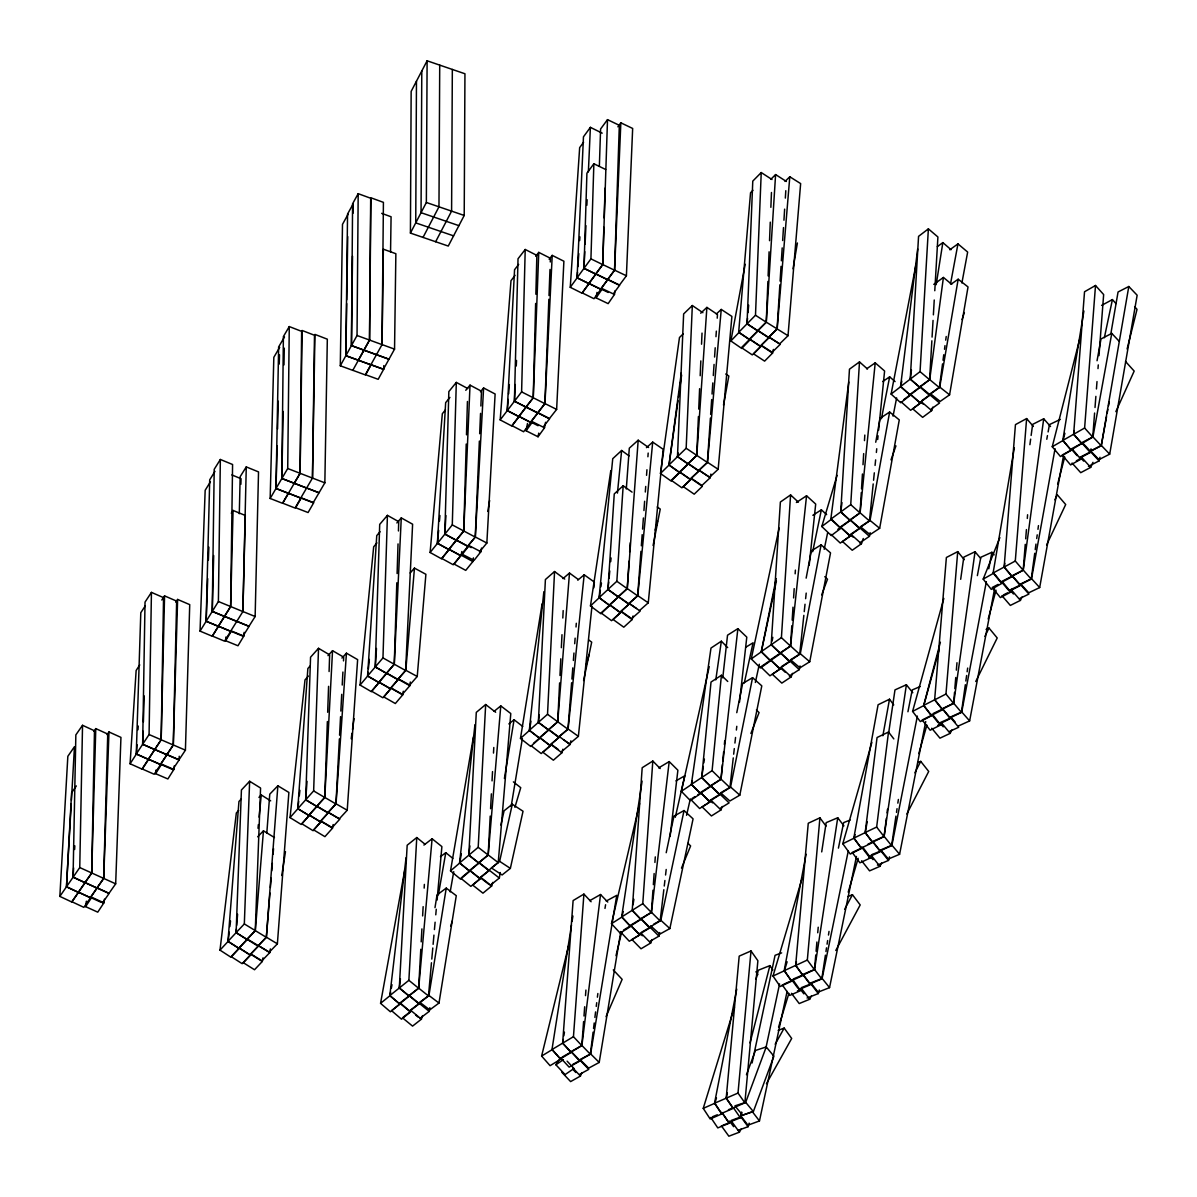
<?xml version="1.0" encoding="UTF-8"?>
<svg xmlns="http://www.w3.org/2000/svg" width="1197" height="1197" viewBox="0 0 1197 1197"><rect width="100%" height="100%" fill="white"/><g stroke="black" fill="none" stroke-linecap="round" stroke-linejoin="round"><path stroke-width="1.5" d="M410.421 233.086L411.155 91.391L427.105 60.793L464.945 73.765L464.212 215.46L448.262 246.058L410.421 233.086L426.356 202.488L427.105 60.793M416.466 81.187L415.733 222.881L453.573 235.854M421.793 70.997L421.045 212.692L458.9 225.649M439.718 65.117L438.97 206.812L423.035 237.41M452.331 69.441L451.598 211.136L435.648 241.734M340.292 365.773L357.035 335.504L358.187 193.675L370.681 198.238L369.529 340.068L352.786 370.367L340.292 365.773L342.492 224.348L348.073 214.248M277.12 445.763L276.013 488.481L288.387 493.329L282.537 503.309L270.163 498.461L287.714 468.521L289.27 326.572L301.629 331.36L300.088 473.309L282.672 503.174L295.06 508.037L300.866 498.102L275.983 488.466L278.632 346.935L284.482 336.956M352.517 256.143L351.439 345.589L376.442 354.716M353.025 213.29L353.13 203.969L347.549 214.054L345.858 355.689L370.875 364.831L365.294 374.9L352.801 370.307M214.966 471.364L209.714 479.817L206.123 621.243L218.408 626.375L212.288 636.235L200.049 631.118L218.393 601.522L220.353 459.468L232.577 464.496L230.632 606.55L218.393 626.196L230.692 631.358L224.587 641.173L212.333 636.056L224.497 616.455L236.752 621.452M288.372 493.209L300.746 498.027L312.477 478.067L314.482 335.265L302.123 330.477L300.088 473.309L294.223 483.244L281.849 478.486L283.39 336.552L289.27 326.572M370.861 364.786L382.052 344.586L383.354 249.185L395.863 253.719L394.546 349.135L383.384 369.319L345.858 355.689L346.681 303.574M346.741 299.863L347.729 236.587M390.551 251.924L391.075 216.777L381.708 213.35M148.368 759.332L136.263 754.005L149.071 734.539L151.435 592.38L163.54 597.632L161.161 739.791L154.757 749.517L142.652 744.265L145.032 602.106L151.435 592.38M324.851 482.84L312.477 478.067L314.946 334.412L327.32 339.185L324.851 482.84L313.165 502.755L300.791 497.937M73.616 867.93L73.107 877.132L85.077 882.758L71.82 902.029L59.85 896.388L79.75 867.556L82.533 725.292L94.473 730.783L91.705 873.032L78.418 892.124L90.388 897.66L97.032 888.144L73.062 877.147L75.845 734.898L82.533 725.292M283.105 411.454L281.849 478.486L306.612 488.092M283.973 364.89L284.288 348.132M179.236 756.265L179.071 759.975L172.712 769.566L160.593 764.285L173.281 745.013L176.647 601.118L164.558 595.882L161.176 739.776L148.398 759.167L160.503 764.464L166.892 754.813L154.787 749.502L166.877 754.664M239.295 513.737L240.163 476.66L246.268 466.905L258.522 471.902L255.141 616.515L249.021 626.255L224.527 616.305L230.647 606.535L233.056 510.446L245.295 515.458L242.886 611.562L230.632 631.253L218.393 626.196M255.141 616.515L242.886 611.517L246.268 466.905M213.679 555.558L212.258 611.383L224.497 616.455L212.243 611.383L214.203 469.329L220.353 459.468M270.163 498.461L273.829 357.319L279.679 347.339M277.554 429.05L278.288 401.19M279.245 364.053L279.485 354.761M518.66 264.402L514.56 269.729L507.229 410.541L518.989 416.706L511.852 426.042L500.181 419.908L521.608 391.883L525.214 249.47L536.855 255.38L535.867 294.223M535.628 303.469L533.234 397.808L518.944 416.302L530.6 422.302L537.767 413.1L514.411 401.204L518.017 258.791L525.214 249.47M100.967 902.254L90.478 897.436L103.66 878.463L107.745 734.06L95.775 728.599L91.705 873.017L85.047 882.518L109.077 893.516L102.463 902.942M173.296 744.968L177.62 599.428L189.725 604.635L185.415 750.175L179.041 759.766L166.922 754.559L173.296 744.968L185.415 750.175M449.907 397.419L445.658 402.656L437.399 543.258L449.01 549.677L441.618 558.864L430.112 552.49L452.286 524.899L456.311 382.397L467.788 388.546M466.217 444.057L463.748 531.034L448.965 549.214L460.471 555.453L467.877 546.416L444.82 534.071L448.845 391.584L456.311 382.397M466.486 434.81L467.428 401.489M240.881 484.291L241.046 478.725L231.874 474.925M387.424 515.353L379.703 524.376L375.245 666.938L386.586 673.447L378.895 682.47L367.584 675.976L382.965 657.901L387.424 515.353L398.721 521.697L398.436 530.959M376.471 648.475L375.274 666.938L397.973 679.701L390.327 688.574L378.985 682.11L394.262 664.26L396.805 582.789M397.105 573.543L398.032 543.917M593.862 163.765L586.919 173.206L583.986 268.308L595.807 274.143L582.161 292.861L593.981 298.711L600.849 289.345L577.074 277.809L590.929 258.866L593.862 163.765L605.667 169.495M584.749 251.639L584.001 268.337L595.777 274.038L602.719 264.597L603.872 227.295M604.156 217.974L605.083 188.138M136.263 754.005L140.797 612.699L145.361 605.757M143.086 731.262L142.667 744.28L154.772 749.591L142.099 768.908L154.218 774.264L160.578 764.599L148.473 759.242M143.386 721.956L144.224 695.936M383.668 369.275L371.13 364.711L365.639 374.736L378.177 379.314L383.668 369.275L383.788 365.609M599.368 166.144L600.595 128.992L607.507 119.64L619.328 125.311L614.54 270.223L600.864 288.881L608.256 292.457M613.687 293.295L619.567 285.35L595.807 273.904L602.734 264.552L607.507 119.64M327.365 721.537L324.761 797.486L309.006 814.992L320.168 821.681L328.068 812.987L305.669 799.791L310.562 657.183L318.522 648.31L329.654 654.864L329.085 671.532M305.669 799.791L313.644 790.918L318.522 648.31M327.679 712.275L328.577 686.36M108.972 731.966L103.705 878.403L97.062 887.83L109.047 893.261L115.675 883.835L120.942 737.382L108.972 731.966L107.072 734.659M200.049 631.118L205.166 490.291L210.403 481.837M207.709 578.645L206.168 621.258L218.363 626.315M208.383 560.106L208.862 547.134M236.108 932.658L241.42 789.99L249.634 781.267L260.572 788.03L255.26 930.697L247.046 939.421L236.108 932.658L244.323 923.934L249.634 781.267M550.276 261.993L550.411 258.268L538.755 252.372L533.249 397.778L526.067 406.965L537.722 412.86M538.052 425.713L530.75 421.987L544.904 403.658L548.854 299.28M549.004 295.554L549.992 269.46M761.232 172.548L752.778 181.106L747.033 323.803L757.851 330.971L749.427 339.529L738.654 332.347L755.487 315.245L761.232 172.548L771.99 179.52M747.541 318.222L747.078 323.803L757.791 330.776L766.245 322.217L767.89 281.445M768.115 275.894L769.087 251.804M769.536 240.672L770.269 222.148M770.868 207.32L771.467 192.493M480.88 406.007L481.508 391.224L470.017 385.135L463.778 531.004L456.341 540.027L467.818 546.131L475.254 537.094L479.369 441.08M479.683 433.703L480.551 413.384M614.585 270.148L620.839 122.812L632.659 128.453L626.405 275.789L619.522 285.036L607.702 279.395L614.585 270.148L626.405 275.789M717.227 318.178L717.482 314.482L706.888 307.39L696.774 455.369L688.051 463.823L677.472 456.656L683.637 313.928L692.33 305.534L702.908 312.701M677.472 456.656L686.165 448.262L692.33 305.534M698.42 416.511L696.744 455.429L688.125 463.508L698.734 470.616L707.367 462.461L710.405 418.067M698.734 409.09L699.617 388.696M700.185 375.723L700.829 360.896M701.547 344.212L702.026 333.095M577.074 277.809L583.463 136.817L590.39 127.346L602.196 133.151M585.094 244.218L585.932 225.679M586.859 205.271L587.114 199.704M588.37 171.874L590.39 127.346M394.277 664.215L401.279 517.897L412.606 524.211L405.603 670.529L397.913 679.387L386.601 673.088L394.277 664.215L405.603 670.529M544.964 403.569L552.221 255.38L563.892 261.23L556.635 409.419L549.498 418.501L537.827 412.651L544.964 403.569L556.635 409.419M554.555 571.523L545.398 579.557L538.366 722.33L548.615 730.125L539.503 738.145L529.313 730.335L547.523 714.295L554.555 571.523L564.73 579.079M559.612 682.903L557.697 721.836L548.54 729.886L538.366 722.33L539.189 714.923M559.972 675.482L560.795 658.799M561.348 647.682L561.992 634.694M562.814 618.011L563.174 610.59M339.379 738.923L335.938 803.95L328.008 812.643L316.861 806.12L324.791 797.426L332.542 650.674L343.704 657.183L343.494 660.894M339.574 735.212L340.561 716.629M340.846 711.063L341.729 694.335M342.222 685.043L342.911 672.041M485.668 704.524L476.286 712.38L468.82 855.152L478.86 863.157L469.538 870.997L459.558 862.977L478.202 847.296L485.668 704.524L495.633 712.26M469.912 845.92L468.88 855.137L478.785 862.902L488.167 855.047L490.201 816.1M490.59 808.693L491.368 793.85M492.042 780.878L492.521 771.601M493.493 753.063L493.792 747.497M515.279 384.536L514.411 401.204L526.037 407.13L518.885 416.586L507.229 410.541L508.186 399.424M516.251 366.013L516.535 360.447M74.618 849.511L74.827 845.83M416.765 837.541L407.175 845.217L399.289 987.989L409.12 996.173L399.574 1003.834L389.803 995.62L408.88 980.313L416.765 837.541L425.13 844.334M400.426 978.772L399.334 987.959L409.045 995.904L418.636 988.243L420.79 949.296M421.194 941.874L421.913 928.902M422.631 915.929L423.14 906.653M424.172 888.114L424.366 884.403M471.229 547.628L467.937 545.892L475.329 536.989L483.603 387.963L495.124 394.008L486.85 543.034L479.458 551.937M59.85 896.388L67.84 756.309L74.468 746.689L71.431 800.15M71.222 803.83L66.478 886.782L78.448 892.408L66.478 886.723L71.596 792.803L76.339 785.95M445.927 515.578L444.85 534.071L456.326 540.356L448.89 549.528L437.399 543.258L438.641 530.346M928.378 228.866L918.563 236.348L910.244 379.12L919.865 387.499L910.109 394.965L900.548 386.556L920.059 371.639L928.378 228.866L937.909 236.976L934.782 290.736M911.441 369.918L910.304 379.09L919.775 387.215L929.59 379.733L931.865 340.801M932.074 337.09L933.047 320.407M933.376 314.841L934.244 300.013M859.491 361.898L849.466 369.185L840.713 511.942L850.109 520.515L840.144 527.772L830.808 519.169L850.738 504.64L859.491 361.898L867.466 368.99M841.985 502.635L840.773 511.912L850.02 520.216L860.044 512.929L861.301 492.536M861.526 488.825L862.438 473.997M863.007 464.72L863.68 453.603M864.473 440.616L864.818 435.065M779.86 284.796L777.062 329.07L768.848 337.03L779.696 343.853L788.015 335.714L800.643 183.59L789.796 176.767L777.182 328.891L768.654 337.404L757.866 330.492L766.275 322.158L775.596 174.567L786.384 181.48M780.1 281.1L781.028 266.347M781.372 260.811L782.195 247.899M782.658 240.522L783.481 227.595M783.945 220.218L784.634 209.146M785.337 198.089L785.801 190.697M790.499 646.111L781.417 637.657L790.589 494.93L780.369 502.037L771.182 644.749L780.279 653.203L790.499 646.111L791.816 625.717M792.175 620.151L792.998 607.178M793.596 597.916L794.195 588.64M795.152 573.812L795.392 570.116M137.027 744.699L136.413 754.02L148.548 759.437L142.219 769.192L130.084 763.761L136.144 670.485L139.75 664.919M137.984 729.766L138.239 726.04M367.584 675.976L376.756 535.598L380.048 531.722M629.053 561.139L627.228 588.685L618.325 596.824L607.941 589.418L614.256 493.927L623.173 485.773L632.076 492.132M607.941 589.418L616.844 581.278L623.173 485.773M629.667 551.952L630.265 542.78M577.523 272.243L577.149 277.839L588.969 283.719L582.071 293.205L570.251 287.31L579.662 147.635L583.597 142.219M577.897 266.662L578.779 253.629M579.662 240.582L579.902 236.856M336.028 803.8L346.442 653.173L357.634 659.622L347.22 810.249L339.35 818.778L328.158 812.329L336.028 803.8L347.22 810.249M710.659 414.371L711.676 399.574M712.05 394.022L712.813 382.92M713.307 375.529L714.07 364.427M714.579 357.035L715.207 347.773M715.971 336.686L716.345 331.135M642.086 781.102L621.662 916.977L630.31 926.119L640.859 919.476L632.225 910.333L642.191 767.726L652.814 761.038L660.205 768.564M632.151 910.378L640.769 919.146L651.392 912.458L642.774 903.675L652.814 761.038M651.392 912.458L652.963 890.224M653.353 884.673L654.131 873.556M654.909 862.438L655.298 856.887M307.031 781.357L305.699 799.791L316.846 806.524L308.916 815.396L297.769 808.678L307.853 668.539L310.113 665.996M583.597 1021.55L581.832 1045.624L571.029 1052.103L562.635 1043.171L573.109 900.578L583.912 894.099L591.109 901.76M581.832 1045.624L573.453 1036.692L583.912 894.099M584.001 1015.999L584.69 1006.737M585.498 995.62L585.917 990.069M626.3 488.975L629.308 448.172L638.181 440.212L648.594 447.498M640.934 551.338L637.657 595.852L628.784 603.812L618.385 596.525L627.258 588.565L638.181 440.212M641.353 545.787L642.176 534.655M642.58 529.089L643.402 517.972M643.941 510.55L644.629 501.274M645.318 492.012L645.722 486.446M646.545 475.314L646.949 469.748M647.906 456.775L648.176 453.065M266.826 832.917L269.774 794.15L277.869 785.801L288.881 792.444L277.375 943.834L269.28 952.169L247.21 939.017L255.32 930.638L263.445 830.838L274.457 837.556M269.938 892.992L266.333 937.341L258.223 945.72L266.362 937.206L277.869 785.801M1081.774 443.369L1073.634 434.287L1084.527 291.754L1095.509 285.485L1103.649 294.567L1098.981 355.644M1083.898 310.996L1062.786 440.451L1070.956 449.937L1092.756 437.1L1084.617 428.017L1095.509 285.485M1092.756 437.1L1094.597 413.04M1095.016 407.489L1095.868 396.372M1096.437 388.965L1097.006 381.574M1097.993 368.601L1098.277 364.905M500.181 419.908L510.999 280.682L515.084 275.34M508.62 393.858L509.338 384.581M236.422 928.962L236.138 932.643L247.106 939.6L238.921 948.323L227.969 941.366L238.951 801.481L241.285 798.998M236.722 925.281L237.59 914.239M578.226 579.453L569.488 573.049L557.742 721.761L548.645 729.527L558.849 736.993L567.947 729.227L571.612 682.754M571.912 679.043L572.794 667.881M573.378 660.46L573.962 653.023M574.695 643.717L575.144 638.151M576.026 626.989L576.311 623.278M1004.837 563.338L1004.208 567.019L1012.019 576.311L1023.196 570.266L1015.295 561.019L1026.622 418.561L1015.445 424.621L1004.133 567.079L1012.123 576.67L1001.036 582.67L993.106 573.019L1014.323 447.798M1023.196 570.266L1025.245 544.351M1025.694 538.8L1026.428 529.553M1027.31 518.451L1027.595 514.755M270.387 887.441L271.15 878.209M271.749 870.817L272.347 863.426M273.096 854.179L273.544 848.643M954.533 692.315L953.62 703.417L942.278 709.252L934.633 699.871L946.378 557.488L957.72 551.637L964.273 559.687M953.62 703.417L945.974 694.036L957.72 551.637M954.832 688.619L955.76 677.517M956.358 670.125L956.972 662.734M405.813 670.29L414.461 568.111L425.893 574.306L417.229 676.485L409.718 685.043L398.302 678.849L405.813 670.29L417.229 676.485M488.211 854.957L500.78 705.901L510.79 713.547L498.221 862.603L488.9 870.174L478.89 862.513L488.211 854.957L498.221 862.603M244.128 632.345L243.814 636.071L237.979 645.767L225.62 640.724L225.934 636.999M738.654 332.347L750.549 192.747L752.943 190.308M748.02 312.641L748.664 305.19M430.112 552.49L442.336 413.728L445.508 409.793M439.464 521.084L439.942 515.533M431.459 962.762L428.481 995.964L418.95 1003.325L409.15 995.5L418.681 988.138L432.102 838.768L441.888 846.593L437.085 900.069M431.788 959.081L432.79 948.009M433.119 944.328L433.942 935.111M434.436 929.575L435.11 922.199M435.768 914.822L436.262 909.286M815.77 954.937L814.454 969.705L802.798 975.106L795.661 965.455L808.259 823.237L819.915 817.835L826.035 826.11M814.454 969.705L807.332 960.054L819.915 817.835M816.1 951.241L816.908 942.009M817.731 932.762L818.224 927.226M707.487 462.281L721.252 309.425L731.906 316.427L718.155 469.284L709.597 477.214L698.943 470.212L707.487 462.281L718.155 469.284M727.327 1092.726L726.28 1098.158L733.058 1108.018L744.878 1102.841L738.01 1093.07L751.013 950.957L739.192 956.119L726.19 1098.247L733.163 1108.407L721.432 1113.494L714.534 1103.245L736.754 989.081M744.878 1102.841L757.881 960.727L751.013 950.957M258.013 828.279L258.372 824.583M259.091 817.177L261.26 794.958L270.672 800.868M608.689 582.071L607.971 589.478L618.355 597.079L609.482 605.293L599.084 597.692L612.744 458.69L621.632 450.476L629.053 455.907M609.064 578.36L609.782 570.954M610.694 561.677L611.068 557.982M617.443 493.104L621.632 450.476M629.024 603.378L637.792 595.642L652.709 442.112L663.183 449.294L648.265 602.824L639.497 610.56M703.327 766.469L701.726 777.526L710.554 786.13L720.953 779.352L712.095 770.673L721.417 675.258L711.018 682.051L701.696 777.452L710.614 786.504L700.26 793.357L691.372 784.379L710.988 648.056L721.342 641.203L727.686 647.607M720.953 779.352L722.39 764.674M722.749 761.008L723.646 751.821M724.365 744.489L724.724 740.823M368.063 672.325L367.688 676.006L379.03 682.634L371.399 691.686L360.058 685.058L373.673 546.805L376.95 542.914M368.422 668.629L369.334 659.412M873.197 483.932L869.471 520.964L859.521 527.922L850.154 519.752L860.104 512.81L875.216 362.841L884.598 371.01L878.613 430.247M873.571 480.236L874.319 472.83M875.067 465.424L875.635 459.872M876.369 452.466L876.743 448.755M877.685 439.508L878.059 435.798M529.313 730.335L543.857 591.677M559.104 736.529L568.096 729.003L584.181 574.799L594.46 582.161M563.503 739.686L569.383 743.891L578.375 736.364L591.946 606.31M593.877 587.742L594.266 584.016M803.845 615.348L799.701 654.295L789.556 661.043L780.414 652.709L790.559 645.976L806.554 495.753L815.696 504.072L809.172 565.268M804.249 611.637L805.027 604.231M805.626 598.665L806.209 593.099M298.696 801.362L297.888 808.708L309.065 815.576L301.18 824.464L290.018 817.596L305.011 679.881L308.377 676.066M299.295 795.855L299.893 790.349M174.283 765.841L173.879 769.447L167.879 778.963L155.61 773.681L156.014 770.075M459.558 862.977L474.955 724.664M722.749 677.906L727.537 635.188L737.876 628.664L746.793 637.133L739.507 702.16M733.252 757.896L729.931 787.626L719.592 794.15L710.659 785.666L721.013 779.142L737.876 628.664M733.671 754.185L734.3 748.604M734.928 743.038L735.542 737.457M736.379 730.035L736.798 726.31M389.803 995.62L406.067 857.665M651.452 912.309L640.919 918.608L649.612 927.241L660.145 920.942L651.452 912.309L669.198 761.591L658.679 767.89M660.145 920.942L663.826 889.7M664.26 886.019L664.904 880.498M665.562 874.992L666.205 869.471M670.096 836.389L677.891 770.225L669.198 761.591M229.196 932.134L228.103 941.396L239.086 948.503L230.976 957.241L219.994 950.134L236.333 812.972L238.652 810.474M229.869 926.568L230.527 921.017M581.907 1045.475L571.178 1051.55L579.632 1060.318L590.345 1054.243L581.907 1045.475L600.535 894.533L589.822 900.608M590.345 1054.243L593.084 1032.158M593.532 1028.477L594.221 1022.956M594.894 1017.435L595.582 1011.914M596.256 1006.393L596.719 1002.712M597.393 997.191L597.857 993.51M900.548 386.556L917.665 248.976M886.334 818.374L884.059 836.643L872.583 842.119L865.177 832.528L877.057 737.517L888.518 732.04L893.815 738.893M884.059 836.643L876.653 827.052L888.518 732.04M887.022 812.883L887.486 809.232M409.823 685.701L398.392 679.312L390.94 687.901L402.387 694.305L409.823 685.701L410.302 682.006M830.808 519.169L848.778 381.993M678.071 452.915L677.577 456.596L688.2 464.107L679.612 472.441L669.003 464.93L681.302 372.865M942.548 363.873L939.361 387.589L929.725 394.516L920.074 386.541L929.71 379.614L943.416 277.45L951.69 284.288M943.027 360.222L943.76 354.746M944.508 349.27L944.987 345.634M945.72 340.157L946.214 336.507M1029.899 444.685L1030.647 439.149M1031.141 435.454L1032.637 424.381L1043.709 418.77L1050.532 426.521M1023.27 570.086L1012.198 575.697L1020.173 584.749L1031.245 579.139L1023.27 570.086L1043.709 418.77M1031.245 579.139L1034.732 553.298M1035.225 549.618L1035.974 544.081M1036.722 538.545L1037.215 534.85M1037.964 529.313L1038.472 525.618M104.438 899.171L103.93 902.807L97.765 912.159L85.6 906.638L86.349 901.191M678.026 400.756L669.018 465.064L679.642 472.635L671.068 481.029L660.46 473.473L679.477 337.509L683.143 333.918M678.534 397.09L679.312 391.584M679.821 387.903L681.617 375.035M351.2 738.758L351.963 733.267M352.487 729.616L354.043 718.649M960.682 579.303L963.809 557.129L975.046 551.742L980.567 558.311M953.695 703.223L942.458 708.609L950.179 717.796L961.43 712.41L953.695 703.223L975.046 551.742M961.43 712.41L965.336 684.699M965.844 681.003L966.637 675.467M967.146 671.771L967.67 668.076M703.851 762.788L704.375 759.107M715.776 679.896L721.342 641.203M888.743 732.414L894.982 689.891L906.383 684.744L912.787 692.719M884.134 836.359L872.733 841.506L880.199 850.828L891.6 845.681L884.134 836.359L906.383 684.744M891.6 845.681L895.94 816.1M896.493 812.389L897.032 808.693M897.84 803.142L898.393 799.446M473.413 557.862L472.875 561.543L465.738 570.385L454.112 564.071L461.249 555.228L461.803 551.533M600.355 590.42L599.248 597.722L609.677 605.517L600.879 613.747L590.45 605.951L610.799 470.645M600.909 586.754L601.448 583.104M633.048 904.827L633.871 899.306M821.711 851.905L826.169 822.653L837.735 817.746L843.915 825.84M814.558 969.495L802.992 974.403L810.219 983.844L821.77 978.937L814.558 969.495L837.735 817.746M821.77 978.937L825.406 955.161M825.96 951.51L826.514 947.844M827.082 944.194L827.636 940.543M828.474 935.052L829.027 931.401M269.789 952.588L258.672 945.765L250.801 953.949L261.919 960.772L269.789 952.588L270.357 948.922M281.759 875.516L285.47 851.666M563.278 1039.475L562.71 1043.126L571.119 1052.447L560.391 1058.881L551.982 1049.56L571.478 925.131M572.046 921.481L572.899 915.989M563.862 1035.809L564.43 1032.143M936.189 284.662L942.847 242.587L951.076 249.709M434.99 907.655L437.04 894.922L446.242 888.114L456.281 895.685L438.985 1003.056L429.783 1009.864L419.758 1002.278L428.945 995.47L446.242 888.114M530.974 721.163L529.493 730.379L539.727 738.399L530.705 746.449L520.471 738.429L542.121 603.797M615.078 290.811L614.48 294.462L608.151 303.634L596.091 297.873L596.989 292.397M1081.864 443.728L1073.709 434.227L1074.293 430.591M504.401 778.484L514.082 719.756L522.745 726.459M490.201 885.346L499.344 878.044L500.256 872.538M511.149 806.479L522.356 738.579M604.979 908.418L605.592 904.737M620.779 931.565L599.203 1062.442L588.655 1068.158L580.066 1059.584L590.615 1053.869L616.754 895.341L606.206 901.057M402.686 694.888L391.21 688.32L383.863 696.983L395.339 703.537L402.686 694.888L403.284 691.253M793.027 268.786L797.397 242.991M480.895 551.712L469.089 545.652L462.311 554.286L474.102 560.346L480.895 551.712L481.508 548.061M487.763 511.463L489.648 500.481M461.309 853.85L459.738 863.022L469.763 871.251L460.531 879.122L450.506 870.892L473.428 736.963M939.735 387.095L958.184 279.215L968.029 286.936L949.58 394.83L940.184 401.399L930.353 393.663L939.735 387.095L949.58 394.83M1110.801 333.993L1118.058 291.978L1128.801 286.502L1137.15 295.225L1109.694 454.157L1098.951 459.633L1090.602 450.925L1101.33 445.449L1128.801 286.502M438.356 894.937L445.778 852.668L452.84 858.369M419.878 1018.467L429.214 1011.39L429.858 1007.709M450.177 891.9L453.738 871.685M390.656 992.014L389.998 995.665L399.813 1004.103L390.372 1011.779L380.556 1003.34L404.736 870.129M391.314 988.363L391.988 984.712M875.74 442.232L880.064 418.352L889.64 412.022L899.276 419.893L879.66 528.296L870.084 534.625L860.448 526.74L870.024 520.411L889.64 412.022M1046.791 439.269L1047.45 435.603M1048.123 431.937L1049.44 424.606L1060.347 419.384M1031.545 578.705L1020.637 583.941L1028.762 592.784L1039.669 587.547L1031.545 578.705L1055.051 448.68M1039.669 587.547L1063.505 455.698M710.21 477.723L699.437 470.481L691.148 478.231L701.921 485.473L710.21 477.723L710.883 474.087M723.512 405.095L728.823 376.038L725.741 373.973M867.227 821.636L865.236 832.603L872.643 842.553L861.212 848.104L853.805 838.154L878.089 704.764L889.506 699.213L893.74 704.898M882.862 735.751L889.506 699.213M1097.051 360.731L1101.016 338.946L1111.774 333.394L1118.911 341.01M1106.537 416.721L1101.24 445.778L1090.482 451.329L1082.178 442.441L1092.936 436.89L1111.774 333.394M1107.195 413.1L1107.853 409.464M1108.527 405.828L1109.185 402.207M332.482 828.204L321.17 821.411L313.614 829.865L324.926 836.658L332.482 828.204L333.155 824.568M730.873 340.965L739.073 332.392L749.95 339.873L741.736 348.447L730.873 340.965L745.192 264.268M950.523 283.898L957.959 243.889L967.655 252.058L961.894 282.986M796.439 961.745L795.751 965.381L802.903 975.495L791.322 980.807L784.17 970.692L806.09 854.224M545.563 422.302L544.515 427.793L538.052 436.77L526.096 430.785L527.473 423.469M538.052 436.77L538.74 433.119M977.365 575.622L980.837 557.263L991.894 552.281L994.153 554.839M958.573 725.906L969.63 720.923L961.745 711.961L986.358 581.637M988.782 568.799L991.894 552.281M969.63 720.923L994.587 588.774M806.15 578.136L811.342 550.934L821.097 544.844L830.538 552.864L809.741 661.732L799.985 667.821L790.544 659.786L800.299 653.712L821.097 544.844M901.805 381.155L900.757 386.601L910.348 395.249L900.698 402.731L891.107 394.082L916.184 263.445M653.083 545.533L660.25 509.099L657.228 506.974M881.426 418.711L889.655 376.831L895.072 381.604M859.685 542.959L869.426 536.331L870.144 532.68M893.052 416.137L896.628 397.928M907.939 711.751L912.234 689.921L920.254 686.539M917.366 716.105L891.945 845.202L899.59 854.284L888.369 859.027L880.723 849.945L890.344 845.89M899.59 854.284L925.73 721.552M736.768 712.679L742.634 683.517L752.569 677.682L761.801 685.851L739.806 795.152L729.871 801.002L720.639 792.833L730.559 786.998L752.569 677.682M262.278 961.49L251.116 954.473L243.365 962.732L254.527 969.75L262.278 961.49L263.026 957.854M771.347 644.644L780.504 653.622L770.434 660.609L761.292 651.632L776.15 578.585M772.095 640.994L772.828 637.343M838.424 848.119L843.646 822.608L850.139 820.05M822.13 978.443L810.758 982.917L818.164 992.118L829.536 987.63L822.13 978.443L848.284 850.917M829.536 987.63L856.439 856.468M812.673 551.727L821.366 509.802L826.648 514.665M789.347 676.021L799.267 669.617L800.03 665.966M824.194 549.303L827.606 532.904M561.423 751.776L570.101 744.474L570.879 740.808M583.597 680.539L591.692 642.176L588.715 639.991M666.205 852.713L673.941 816.13L684.041 810.549L693.078 818.853L669.856 928.573L659.756 934.154L650.734 925.865M653.607 924.264L660.834 920.269L684.041 810.549M1104.352 337.749L1112.417 299.579L1115.948 303.589M1079.47 458.301L1090.272 452.496L1091.036 448.86M773.696 593.667L761.307 651.826L770.479 660.879L760.424 667.971L751.267 658.904L779.142 528.042M774.474 590.031L776.404 580.934M787.117 991.385L759.467 1120.946L747.945 1125.18L740.808 1115.888L741.586 1112.237M752.09 1062.966L775.072 955.311L781.656 952.887M765.945 1047.794L779.576 983.919M744.31 682.918L753.063 642.789L745.836 647.188M755.352 682.485L759.317 664.245M500.9 825.077L504.072 810.803L512.316 804.219L523.029 811.252L510.356 868.379L502.112 874.962L491.398 867.93L499.628 861.346L512.316 804.219M772.559 353.085L761.576 345.843L753.616 353.893L764.614 361.135L772.559 353.085L773.367 349.434M692.42 780.818L691.612 784.424L700.544 793.671L690.295 800.554L681.362 791.307L709.223 666.699M675.288 817.282L684.774 775.791L675.946 780.878M650.121 941.231L658.934 936.144L659.771 932.538M686.569 815.292L690.28 799.072M623.188 911.56L621.916 917.022L630.61 926.463L620.181 933.136L611.487 923.695L639.587 803.606M615.991 955.715L621.602 932.254M541.613 1056.053L552.221 1049.604L560.69 1059.225L550.081 1065.689L541.613 1056.053L569.009 944.029M1088.447 466.351L1099.07 460.905L1099.983 457.284M1127.095 349.03L1137.03 309.335L1134.636 306.716M1064.881 433.314L1063.041 440.496L1071.27 450.296L1060.482 456.536L1052.253 446.72L1080.188 337.285M632.121 619.567L621.482 611.891L613.148 619.522L623.787 627.198L632.121 619.567L633.048 615.991M655.238 530.106L657.557 521.174M755.995 979.221L758.314 970.228L769.91 965.62L772.888 969.929M750.025 1042.976L769.91 965.62M721.791 1112.342L728.778 1122.397L740.374 1117.789L741.751 1112.387M1057.654 484.052L1064.732 456.985M923.695 705.377L934.842 699.706L942.563 709.746L931.416 715.417L923.695 705.377L940.378 642.235M988.183 619.073L996.039 590.211M939.091 650.046L923.725 705.617L931.461 715.776L920.328 721.567L912.593 711.407L943.82 598.47M561.887 752.778L551.428 744.893L542.914 752.3L553.373 760.2L561.887 752.778L562.889 749.202M586.171 665.143L589.148 654.4M877.401 865.132L888.488 860.434L889.506 856.872M918.802 753.571L926.897 725.068M855.107 834.623L854.074 838.169L861.556 848.493L850.274 854.059L842.793 843.735L871.895 742.349M491.668 885.975L481.374 877.88L472.68 885.077L482.96 893.171L491.668 885.975L492.715 882.398M514.919 807.332L520.725 787.671L513.378 781.88M807.047 998.014L818.284 993.57L819.332 990.009M848.209 892.139L858.174 858.324M773.008 976.049L784.454 970.722L791.666 981.196L780.22 986.537L773.008 976.049L802.319 877.596M784.978 968.927L787.117 961.775M821.8 526.515L831.436 519.229L840.907 528.296L831.272 535.583L821.8 526.515L837.077 475.359M738.325 1130.282L748.08 1126.691L749.172 1123.145M778.559 1027.146L788.913 993.36M716.464 1097.933L714.833 1103.26L721.791 1113.898L710.195 1119L703.238 1108.362L734.449 1007.171M421.419 1019.156L411.334 1010.852L402.461 1017.809L412.561 1026.113L421.419 1019.156L422.526 1015.64M450.656 926.209L452.301 920.942M931.67 410.616L921.78 402.102L912.742 408.85L922.633 417.349L931.67 410.616L932.837 407.115M962.044 319.554L964.378 312.552M861.436 543.737L851.725 535.044L842.523 541.553L852.234 550.246L861.436 543.737L863.276 538.5M891.017 459.857L895.94 445.883M791.187 676.859L781.686 667.971L772.319 674.24L781.821 683.113L791.187 676.859L792.489 673.357M821.666 594.909L827.501 579.213L824.793 576.685M746.464 1074.711L755.442 1050.472L766.23 1046.941L773.905 1056.203L753.362 1111.609L742.589 1115.14L736.005 1107.195M734.913 1105.878L745.686 1102.332L766.23 1046.941M720.938 809.935L711.646 800.868L702.13 806.898L711.422 815.965L720.938 809.935L722.3 806.464M750.893 733.447L759.063 712.574L756.399 709.986M995.051 574.545L1001.979 583.343L991.281 589.373L983.186 579.109L999.869 537.603M650.689 943.012L641.607 933.75L631.941 939.54L641.023 948.787L650.689 943.012L652.081 939.6M681.497 868.094L690.609 845.95L688.006 843.316M561.752 1072.168L570.625 1081.594L580.425 1076.058L581.892 1072.662M606.041 1016.672L622.141 979.355L613.283 969.929M993.345 588.954L1000.378 597.572L1010.807 592.096L1012.333 588.715M1072.078 463.074L1080.726 472.68L1090.676 467.384L1092.966 462.326M1115.858 411.633L1134.172 371.085L1125.524 361.479M1054.886 499.807L1057.265 494.75L1065.689 504.521L1046.627 544.889M1001.919 595.672L1010.343 605.428L1020.413 600.4L1021.999 597.034M870.638 857.83L862.917 847.431L852.204 852.429L859.91 862.813L870.638 857.83L872.269 854.493M984.877 636.415L989.006 628.051L997.206 637.971L975.75 681.497M931.76 728.24L939.959 738.16L950.164 733.372L951.81 730.035M914.852 772.828L920.732 761.367L928.707 771.452L906.832 813.99M861.616 860.778L869.576 870.862L879.915 866.344L881.591 863.067M844.618 909.346L852.459 894.713L860.194 904.947L835.79 950.478M791.471 993.315L799.207 1003.55L809.651 999.286L811.401 996.024M358.187 193.675L352.591 203.774L351.439 345.589L388.965 359.265M358.367 360.222L369.529 340.053L370.905 197.789L383.414 202.353L382.038 344.616L357.035 335.504M775.162 1044.248L784.185 1028.073L791.681 1038.457L766.439 1083.704M721.357 1125.823L728.853 1136.207L739.402 1132.197L741.212 1128.966M225.62 640.724L231.455 631.014L243.814 636.071M231.305 513.229L233.056 510.446M155.61 773.681L161.61 764.165L173.879 769.447M130.084 763.761L136.413 754.02M85.6 906.638L91.765 897.286L103.93 902.807M567.109 1061.141L573.991 1068.502L565.074 1074.592L555.887 1064.776L559.972 1058.612M161.804 600.011L164.558 595.882M175.794 602.166L177.62 599.428M596.091 297.873L602.405 288.716L614.48 294.462M93.875 731.307L95.775 728.599M526.096 430.785L532.56 421.808L544.515 427.793M570.251 287.31L577.149 277.839M617.876 126.792L620.839 122.812M535.687 256.323L538.755 252.372M543.453 426.656L549.543 418.86L537.857 412.905M549.154 259.27L552.221 255.38M465.768 390.297L470.017 385.135M480.446 391.778L483.603 387.963M360.058 685.058L367.688 676.006M396.88 522.954L401.279 517.897M410.167 573.004L414.461 568.111M290.018 817.596L297.888 808.708M297.769 808.678L305.699 799.791M328.008 655.642L332.542 650.674M341.938 658.051L346.442 653.173M219.994 950.134L228.103 941.396M227.969 941.366L236.138 932.643M258.941 797.397L261.26 794.958M257.654 836.823L263.445 830.838M770.793 179.341L775.596 174.567M660.46 473.473L669.018 465.064M785.037 181.42L789.796 176.767M669.003 464.93L677.577 456.596M700.709 313.21L706.888 307.39M590.45 605.951L599.248 597.722M716.36 313.958L721.252 309.425M599.084 597.692L607.971 589.478M520.471 738.429L529.493 730.379M646.44 447.633L652.709 442.112M533.488 743.367L539.892 737.801L550.141 745.746L541.194 753.541L530.944 745.596M562.979 578.6L569.488 573.049M450.506 870.892L459.738 863.022M577.762 580.171L584.181 574.799M462.087 877.132L469.942 870.638L479.997 878.793L470.84 886.379L460.785 878.224M494.137 711.302L500.78 705.901M380.556 1003.34L389.998 995.665M508.86 723.931L514.082 719.756M891.107 394.082L900.757 386.601M423.933 845.082L432.102 838.768M440.436 856.708L445.778 852.668M409.973 1010.477L419.324 1003.385L429.214 1011.39M903.735 399.678L910.558 394.546L920.209 403.12L910.633 410.287L900.997 401.728M937.326 246.672L942.847 242.587M949.79 249.769L957.959 243.889M933.78 284.377L943.416 277.45M921.705 400.726L929.889 394.845L939.57 403.015L931.386 408.91M837.84 529.328L840.638 527.338L850.065 536.091L840.294 543.064L830.883 534.296M751.267 658.904L761.307 651.826M951.48 283.898L958.184 279.215M866.703 368.796L875.216 362.841M761.292 651.632L781.417 637.657M555.887 1064.776L563.323 1059.704M882.698 381.574L889.655 376.831M681.362 791.307L691.612 784.424M796.394 502.486L806.554 495.753M691.372 784.379L712.095 770.673M812.853 515.294L821.366 509.802M781.506 666.594L790.005 661.103L799.267 669.617M692.105 798.459L695.008 796.589M697.896 794.733L700.799 792.863L709.776 802.005L699.632 808.529L690.654 799.387M611.487 923.695L621.916 917.022M621.662 916.977L642.774 903.675M720.444 808.184L729.108 802.888L720.07 794.209L709.956 800.374L712.544 802.858M623.517 930.114L630.879 925.61L639.632 934.932L629.308 941.246L620.57 931.909M562.635 1043.171L573.453 1036.692M551.982 1049.56L562.71 1043.126M1052.253 446.72L1063.041 440.496M641.308 932.388L650.121 927.301L658.934 936.144M1062.786 440.451L1073.709 434.227M1073.634 434.287L1084.617 428.017M562.171 1057.086L571.283 1051.909L579.752 1061.096L569.129 1067.126L560.66 1057.953M983.186 579.109L993.899 573.079M572.705 1064.447L580.171 1060.377L588.759 1069.37L579.797 1074.263M1015.295 561.019L993.106 573.019M1101.614 305.4L1112.417 299.579M1076.342 460.815L1082.028 457.793L1090.676 467.384M992.178 587.518L998.133 584.39M912.593 711.407L923.725 705.617M934.633 699.871L945.974 694.036M1003.355 594.954L1007.679 592.784M842.793 843.735L854.074 838.169M853.805 838.154L865.236 832.603M1009.969 590.001L1020.757 584.809L1028.881 594.101L1019.635 598.56M933.032 713.592L942.578 709.013L950.313 718.649L939.181 723.99M865.177 832.528L876.653 827.052M986.089 629.413L989.006 628.051M937.595 725.502L941.964 723.452L950.164 733.372M795.661 965.455L807.332 960.054M784.17 970.692L795.751 965.381M949.311 731.517L958.692 727.267L950.807 717.841L939.869 722.793L943.236 726.833M961.745 711.961L950.687 716.943L955.191 722.075M868.005 844.109L872.852 841.925L880.334 851.71L869.037 856.813L861.556 847.027M917.785 762.669L920.732 761.367M868.992 857.546L871.94 856.259L879.915 866.344M703.238 1108.362L714.833 1103.26M783.781 984.188L793.087 980.104L800.554 990.667L789.706 995.41L782.24 984.862M738.01 1093.07L714.534 1103.245M871.341 854.897L880.842 850.872L888.488 860.434M793.312 978.996L803.112 974.837L810.354 984.757L798.908 989.605M847.985 896.538L852.459 894.713M797.441 990.877L801.915 989.051L809.651 999.286M712.38 1116.786L717.287 1114.796M728.419 1109.709L733.387 1107.734L740.374 1117.789M801.257 987.69L810.893 983.889L818.284 993.57M778.155 1030.363L784.185 1028.073M722.853 1125.255L731.906 1121.828L739.402 1132.197M740.808 1115.888L752.315 1111.654L759.467 1120.946M731.187 1120.467L739.312 1117.474M426.356 202.488L464.212 215.46M382.052 344.586L394.546 349.135M376.471 354.626L388.98 359.175M306.627 487.972L319 492.745L294.223 483.244M287.714 468.521L312.462 478.082M242.886 611.562L218.393 601.522M236.797 621.378L249.051 626.42L242.946 636.176L230.692 631.118M173.281 745.013L149.071 734.539M166.952 754.694L179.071 759.975M115.675 883.835L79.75 867.556M602.734 264.552L614.54 270.223M590.929 258.866L602.719 264.597M544.904 403.658L521.608 391.883M475.329 536.989L486.85 543.034M475.254 537.094L452.286 524.899M461.249 555.228L472.875 561.543M382.965 657.901L394.262 664.26M324.791 797.426L335.938 803.95M313.644 790.918L324.761 797.486M266.362 937.206L277.375 943.834M266.333 937.341L244.323 923.934M788.015 335.714L766.275 322.158M755.487 315.245L766.245 322.217M499.628 861.346L510.356 868.379M707.367 462.461L686.165 448.262M637.792 595.642L648.265 602.824M630.52 604.41L636.505 608.51M627.258 588.565L637.657 595.852M616.844 581.278L627.228 588.685M568.096 729.003L578.375 736.364M567.947 729.227L547.523 714.295M570.101 744.474L559.687 736.843L550.994 744.145L558.445 749.591M428.945 995.47L438.985 1003.056M499.344 878.044L489.244 870.234L480.117 877.536L488.765 884.239M478.202 847.296L488.167 855.047M418.681 988.138L428.481 995.964M415.628 1015.041L418.456 1017.33M408.88 980.313L418.636 988.243M870.024 520.411L879.66 528.296M929.71 379.614L939.361 387.589M920.343 401.713L923.111 404.047M920.059 371.639L929.59 379.733M800.299 653.712L809.741 661.732M860.104 512.81L869.471 520.964M869.426 536.331L859.955 527.982L850.214 534.61L852.922 537.004M730.559 786.998L739.806 795.152M850.738 504.64L860.044 512.929M790.559 645.976L799.701 654.295M780.085 667.507L785.382 672.37M660.834 920.269L669.856 928.573M790.589 494.93L798.384 502.171M721.013 779.142L729.931 787.626M721.417 675.258L727.746 681.467M590.615 1053.869L599.203 1062.442M639.841 933.241L642.355 935.755M600.535 894.533L607.777 902.059M1101.33 445.449L1109.694 454.157M573.393 1069.923L575.847 1072.497M572.839 1067.978L580.425 1076.058M1092.936 436.89L1101.24 445.778M1099.07 460.905L1090.706 451.748L1080.083 457.209L1083.674 461.129M1090.272 452.496L1082.043 443.159L1071.24 448.965L1077.12 455.638M1011.136 591.333L1013.455 593.996M1011.989 590.63L1020.413 600.4M1026.622 418.561L1033.385 426.476M745.686 1102.332L753.362 1111.609M1002.622 582.041L1010.807 592.096M931.446 714.355L938.074 722.614M870.847 856.932L873.032 859.67M800.703 989.71L803.875 993.869M791.666 979.685L797.875 988.183M740.928 1116.876L748.08 1126.691M729.557 1121.065L733.641 1126.676M755.95 971.725L757.925 974.657M722.18 1112.806L729.212 1123.265L717.781 1127.903L710.749 1117.444M301.285 497.862L295.629 507.737L308.078 512.54L313.749 502.68L301.285 497.862M78.493 892.214L71.88 901.73L83.85 907.356L90.463 897.825L78.493 892.214M595.837 274.008L588.924 283.36L600.744 289.15L607.642 279.784L595.837 274.008M519.049 416.421L511.942 425.638L523.613 431.758L530.735 422.541L519.049 416.421M449.084 549.363L441.723 558.415L453.244 564.76L460.606 555.707L449.084 549.363M379.12 682.275L371.519 691.163L382.875 697.761L390.476 688.859L379.12 682.275M309.529 815.142L301.853 823.79L313.105 830.703L320.781 822.04L309.529 815.142M328.532 812.539L320.871 820.933L332.153 827.546L339.813 819.152L328.532 812.539M239.205 948.069L231.141 956.612L242.153 963.675L250.203 955.131L239.205 948.069M247.166 939.346L239.041 947.874L250.023 954.772L258.148 946.258L247.166 939.346M749.741 339.26L741.452 347.624L752.27 354.896L760.559 346.546L749.741 339.26M757.925 330.701L749.561 339.035L760.364 346.157L768.728 337.823L757.925 330.701M769.312 337.285L761.217 345.245L772.17 352.277L780.249 344.317L769.312 337.285M691.522 478.875L683.382 486.715L694.2 494.181L702.34 486.341L691.522 478.875M679.776 472.127L671.263 480.296L681.916 487.807L690.43 479.623L679.776 472.127M688.185 463.733L679.597 471.887L690.205 479.204L698.794 471.064L688.185 463.733M609.827 604.964L601.103 612.954L611.547 620.689L620.285 612.699L609.827 604.964M618.445 596.764L609.632 604.724L620.046 612.251L628.874 604.29L618.445 596.764M629.562 603.662L621.078 611.203L631.672 618.625L640.171 611.098L629.562 603.662M548.705 729.781L539.667 737.532L549.887 745.267L558.924 737.517L548.705 729.781M478.965 862.783L469.718 870.339L479.728 878.269L488.989 870.713L478.965 862.783M400.651 1003.385L391.539 1010.672L401.504 1019.186L410.601 1011.899L400.651 1003.385M409.224 995.784L399.753 1003.146L409.569 1011.256L419.04 1003.909L409.224 995.784M919.984 387.08L910.304 394.232L919.909 402.536L929.575 395.399L919.984 387.08M850.244 520.067L840.369 526.994L849.75 535.493L859.626 528.565L850.244 520.067M770.718 660.101L760.768 666.849L769.97 675.811L779.92 669.063L770.718 660.101M780.504 653.038L770.434 659.756L779.591 668.435L789.661 661.717L780.504 653.038M710.764 786.01L700.499 792.504L709.432 801.347L719.696 794.853L710.764 786.01M641.023 918.967L630.58 925.236L639.273 934.244L649.732 927.974L641.023 918.967M1072.467 449.324L1062.188 455.055L1070.612 464.93L1080.906 459.214L1072.467 449.324M1012.303 576.086L1001.335 581.667L1009.325 591.153L1020.293 585.587L1012.303 576.086M932.762 714.744L922.184 719.981L930.144 730.215L940.722 724.963L932.762 714.744"/></g></svg>
